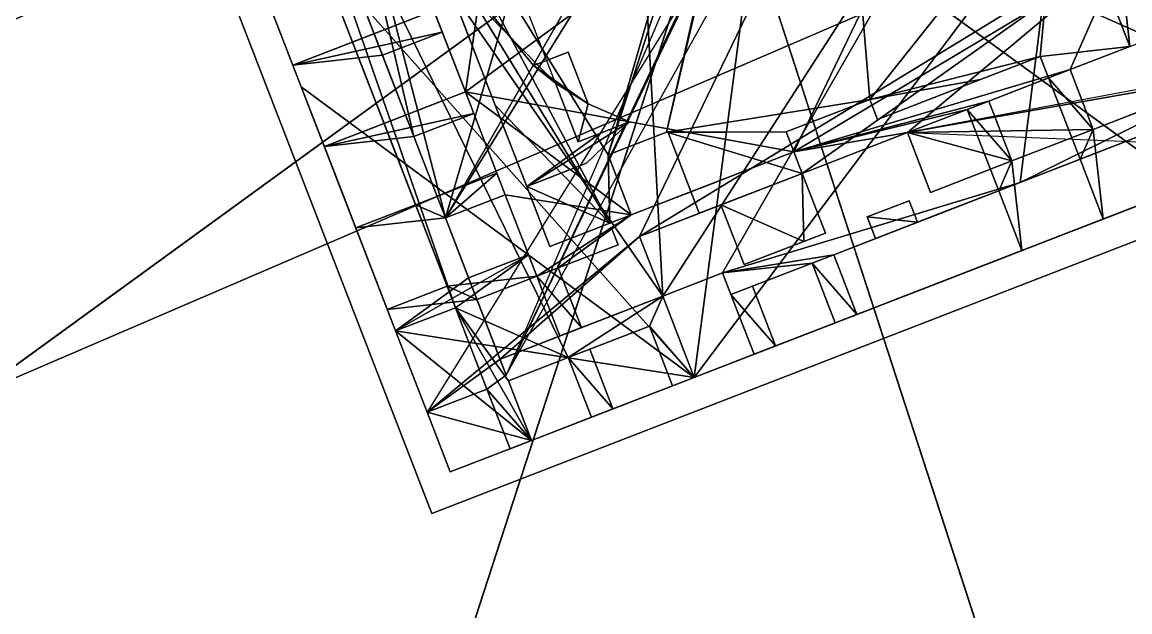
# Model space of a CAD drawing. Header units: metres. Extents: x -113 to 180, y -133 to 86.
# Drawn here: x 119.627 to 120.782, y 44.979 to 45.594 of the extents above; entities that cross this region are included whole.
import ezdxf

# ---------------------------------------------------------------- set-up
doc = ezdxf.new("R2010")
doc.units = ezdxf.units.M
for name, color, linetype, true_color in [('ACERA', 7, 'Continuous', 0xb9b3a6), ('ASFALTO', 7, 'Continuous', 0x4a4b4e), ('COPA', 7, 'Continuous', 0x4f7f4a), ('TERRENO', 7, 'Continuous', 0x9a9179)]:
    doc.layers.add(name, color=color, linetype=linetype, true_color=true_color)

msp = doc.modelspace()

# ---------------------------------------------------------------- linework, layer by layer
at = {"layer": 'ACERA'}
for points in [[(72.4934, 39.1486, 73.8717), (109.5578, 50.3585, 71.788), (126.5085, 57.0164, 70.9477)], [(91.5734, 45.5429, 72.929), (72.4934, 39.1486, 73.8717), (126.5085, 57.0164, 70.9477)], [(101.9604, 49.3804, 72.2963), (91.5734, 45.5429, 72.929), (126.5085, 57.0164, 70.9477)], [(103.0977, 38.1192, 72.1424), (138.929, 51.7671, 70.1954), (142.3757, 55.0069, 70.0117)], [(103.0977, 38.1192, 72.1424), (142.3757, 55.0069, 70.0117), (129.3535, 50.0024, 70.8217)], [(103.0977, 38.1192, 72.1424), (131.2366, 48.7956, 70.6859), (138.929, 51.7671, 70.1954)], [(129.3535, 50.0024, 70.8217), (105.8202, 41.0445, 72.0143), (101.0835, 38.9642, 72.2316)], [(103.0977, 38.1192, 72.1424), (129.3535, 50.0024, 70.8217), (101.0835, 38.9642, 72.2316)], [(129.3535, 50.0024, 70.8217), (118.8037, 45.9978, 71.3781), (105.8202, 41.0445, 72.0143)], [(103.0977, 38.1192, 72.1424), (113.7872, 42.1504, 71.6282), (131.2366, 48.7956, 70.6859)], [(113.7872, 42.1504, 71.4982), (131.2366, 48.7956, 70.5559), (131.2366, 48.7956, 70.6859)], [(113.7872, 42.1504, 71.4982), (131.2366, 48.7956, 70.6859), (113.7872, 42.1504, 71.6282)], [(121.0523, 45.4679, 71.2423), (120.6658, 46.4659, 71.2752), (119.6678, 46.0795, 71.3279)], [(120.6658, 46.4659, 71.1452), (121.0523, 45.4679, 71.1123), (121.0523, 45.4679, 71.2423)], [(120.6658, 46.4659, 71.1452), (121.0523, 45.4679, 71.2423), (120.6658, 46.4659, 71.2752)], [(119.8096, 45.8058, 71.3169), (120.3279, 45.2232, 71.281), (120.477, 46.357, 71.2848)], [(120.6709, 46.3603, 71.2738), (120.5947, 46.305, 71.2775), (120.0683, 45.3896, 71.2976)], [(120.6709, 46.3603, 71.2738), (120.0683, 45.3896, 71.2976), (120.1317, 45.2258, 71.2922)], [(120.3279, 45.2232, 71.281), (120.8448, 45.9112, 71.259), (120.477, 46.357, 71.2848)], [(120.6189, 46.2426, 71.2755), (120.6085, 46.3361, 71.2771), (120.1317, 45.2258, 71.2922)], [(120.5947, 46.305, 71.2775), (120.2795, 46.1112, 71.2934), (120.0683, 45.3896, 71.2976)], [(120.6517, 46.1578, 71.2727), (120.6189, 46.2426, 71.2755), (120.1317, 45.2258, 71.2922)], [(120.2467, 46.196, 71.2962), (119.8529, 45.946, 71.3159), (120.295, 45.3081, 71.2838)], [(120.295, 45.3081, 71.2838), (120.7399, 45.9968, 71.2659), (120.2467, 46.196, 71.2962)], [(120.0492, 45.187, 71.2965), (120.2709, 45.3704, 71.2858), (120.6517, 46.1578, 71.2727)], [(120.2709, 45.3704, 71.2858), (120.8257, 45.7087, 71.2579), (120.6517, 46.1578, 71.2727)], [(120.299, 45.4789, 71.2854), (120.5111, 45.5133, 71.2737), (120.4579, 46.1545, 71.2837)], [(120.299, 45.4789, 71.2854), (120.4579, 46.1545, 71.2837), (120.4284, 46.0455, 71.2842)], [(120.5111, 45.5133, 71.2737), (120.708, 45.7606, 71.2651), (120.4579, 46.1545, 71.2837)], [(120.2795, 46.1112, 71.2934), (119.924, 45.9477, 71.3119), (120.0683, 45.3896, 71.2976)], [(119.6678, 46.0795, 71.3279), (120.0543, 45.0814, 71.295), (121.0523, 45.4679, 71.2423)], [(120.0543, 45.0814, 71.165), (119.6678, 46.0795, 71.1979), (119.6678, 46.0795, 71.3279)], [(120.0543, 45.0814, 71.165), (119.6678, 46.0795, 71.3279), (120.0543, 45.0814, 71.295)], [(120.1698, 46.0687, 71.2992), (119.9568, 45.8628, 71.3091), (120.0892, 45.521, 71.2978)], [(120.1698, 46.0687, 71.2992), (120.0892, 45.521, 71.2978), (120.6638, 45.9415, 71.2696)], [(120.4284, 46.0455, 71.2842), (120.4068, 46.0371, 71.2853), (120.238, 45.4553, 71.2886)], [(120.238, 45.4553, 71.2886), (120.299, 45.4789, 71.2854), (120.4284, 46.0455, 71.2842)], [(120.4068, 46.0371, 71.2853), (119.9793, 45.8715, 71.3079), (120.238, 45.4553, 71.2886)], [(120.295, 45.3081, 71.2838), (120.3574, 45.3322, 71.2805), (120.7399, 45.9968, 71.2659)], [(120.3574, 45.3322, 71.2805), (120.668, 45.4267, 71.2638), (120.7399, 45.9968, 71.2659)], [(120.668, 45.4267, 71.2638), (120.9138, 45.5477, 71.2511), (120.7399, 45.9968, 71.2659)], [(120.9138, 45.5477, 71.2511), (120.8153, 45.8022, 71.2595), (120.7399, 45.9968, 71.2659)], [(119.8529, 45.946, 71.3159), (119.9377, 45.6603, 71.308), (120.0787, 45.296, 71.296)], [(119.8529, 45.946, 71.3159), (120.0787, 45.296, 71.296), (120.1964, 45.2441, 71.2887)], [(119.8529, 45.946, 71.3159), (120.1964, 45.2441, 71.2887), (120.295, 45.3081, 71.2838)], [(119.924, 45.9477, 71.3119), (119.9273, 45.7539, 71.3096), (120.0355, 45.4744, 71.3004)], [(119.924, 45.9477, 71.3119), (120.0355, 45.4744, 71.3004), (120.0683, 45.3896, 71.2976)], [(120.0892, 45.521, 71.2978), (120.4318, 45.4586, 71.2776), (120.6638, 45.9415, 71.2696)], [(120.4318, 45.4586, 71.2776), (120.772, 45.662, 71.2604), (120.6638, 45.9415, 71.2696)], [(120.3279, 45.2232, 71.281), (120.8618, 45.43, 71.2528), (120.8448, 45.9112, 71.259)], [(119.9793, 45.8715, 71.3079), (120.045, 45.7019, 71.3023), (120.2397, 45.3842, 71.2877)], [(119.9793, 45.8715, 71.3079), (120.2397, 45.3842, 71.2877), (120.238, 45.4553, 71.2886)], [(119.9568, 45.8628, 71.3091), (120.0138, 45.7156, 71.3042), (120.0892, 45.521, 71.2978)], [(120.0653, 45.8347, 71.3026), (120.1128, 45.6019, 71.2973), (120.1832, 45.5301, 71.2925)], [(119.8096, 45.8058, 71.3169), (119.8753, 45.6362, 71.3113), (119.9178, 45.5264, 71.3076)], [(119.8096, 45.8058, 71.3169), (119.9178, 45.5264, 71.3076), (120.3279, 45.2232, 71.281)], [(119.9273, 45.7539, 71.3096), (119.9601, 45.669, 71.3068), (120.0026, 45.5592, 71.3032)], [(119.9273, 45.7539, 71.3096), (120.0026, 45.5592, 71.3032), (120.0355, 45.4744, 71.3004)], [(120.5111, 45.5133, 71.2737), (120.6888, 45.5581, 71.264), (120.708, 45.7606, 71.2651)], [(120.6888, 45.5581, 71.264), (120.7824, 45.5685, 71.2588), (120.708, 45.7606, 71.2651)], [(120.7824, 45.5685, 71.2588), (120.7408, 45.6758, 71.2623), (120.708, 45.7606, 71.2651)], [(120.0138, 45.7156, 71.3042), (120.0225, 45.6932, 71.3035), (120.065, 45.5834, 71.2999)], [(120.0138, 45.7156, 71.3042), (120.065, 45.5834, 71.2999), (120.0892, 45.521, 71.2978)], [(120.8257, 45.7087, 71.2579), (120.2709, 45.3704, 71.2858), (120.4405, 45.4361, 71.2769)], [(120.8257, 45.7087, 71.2579), (120.4405, 45.4361, 71.2769), (120.5503, 45.4787, 71.2711)], [(120.8914, 45.539, 71.2523), (120.8257, 45.7087, 71.2579), (120.5503, 45.4787, 71.2711)], [(120.045, 45.7019, 71.3023), (120.0875, 45.5921, 71.2987), (120.1203, 45.5073, 71.2959)], [(120.045, 45.7019, 71.3023), (120.1203, 45.5073, 71.2959), (120.2397, 45.3842, 71.2877)], [(120.0875, 45.5921, 71.1687), (120.045, 45.7019, 71.1723), (120.045, 45.7019, 71.3023)], [(120.0875, 45.5921, 71.1687), (120.045, 45.7019, 71.3023), (120.0875, 45.5921, 71.2987)], [(120.0225, 45.6932, 71.3035), (120.0563, 45.6058, 71.3006), (120.065, 45.5834, 71.2999)], [(120.7408, 45.6758, 71.1323), (120.7824, 45.5685, 71.1288), (120.7824, 45.5685, 71.2588)], [(120.7408, 45.6758, 71.1323), (120.7824, 45.5685, 71.2588), (120.7408, 45.6758, 71.2623)], [(119.9377, 45.6603, 71.308), (119.9802, 45.5505, 71.3044), (120.013, 45.4657, 71.3016)], [(119.9377, 45.6603, 71.308), (120.013, 45.4657, 71.3016), (120.0787, 45.296, 71.296)], [(119.9802, 45.5505, 71.1744), (119.9377, 45.6603, 71.178), (119.9377, 45.6603, 71.308)], [(119.9802, 45.5505, 71.1744), (119.9377, 45.6603, 71.308), (119.9802, 45.5505, 71.3044)], [(120.0026, 45.5592, 71.1732), (119.9601, 45.669, 71.1768), (119.9601, 45.669, 71.3068)], [(120.0026, 45.5592, 71.1732), (119.9601, 45.669, 71.3068), (120.0026, 45.5592, 71.3032)], [(120.4318, 45.4586, 71.2776), (120.72, 45.5444, 71.2621), (120.772, 45.662, 71.2604)], [(120.72, 45.5444, 71.2621), (120.7824, 45.5685, 71.2588), (120.772, 45.662, 71.2604)], [(120.8048, 45.5772, 71.2576), (120.7961, 45.5997, 71.2584), (120.772, 45.662, 71.2604)], [(120.7824, 45.5685, 71.2588), (120.8048, 45.5772, 71.2576), (120.772, 45.662, 71.2604)], [(119.9178, 45.5264, 71.1776), (119.8753, 45.6362, 71.1813), (119.8753, 45.6362, 71.3113)], [(119.9178, 45.5264, 71.1776), (119.8753, 45.6362, 71.3113), (119.9178, 45.5264, 71.3076)], [(120.0997, 45.6226, 71.1683), (120.1602, 45.5485, 71.1641), (120.1602, 45.5485, 71.2941)], [(120.0997, 45.6226, 71.1683), (120.1602, 45.5485, 71.2941), (120.0997, 45.6226, 71.2983)], [(120.0563, 45.6058, 71.3006), (119.9715, 45.573, 71.3051), (119.9091, 45.5488, 71.3084)], [(120.0563, 45.6058, 71.3006), (119.9091, 45.5488, 71.3084), (120.065, 45.5834, 71.2999)], [(119.9715, 45.573, 71.1751), (120.0563, 45.6058, 71.1706), (120.0563, 45.6058, 71.3006)], [(119.9715, 45.573, 71.1751), (120.0563, 45.6058, 71.3006), (119.9715, 45.573, 71.3051)], [(120.1832, 45.5301, 71.1625), (120.1128, 45.6019, 71.1673), (120.1128, 45.6019, 71.2973)], [(120.1832, 45.5301, 71.1625), (120.1128, 45.6019, 71.2973), (120.1832, 45.5301, 71.2925)], [(120.1203, 45.5073, 71.1659), (120.0875, 45.5921, 71.1687), (120.0875, 45.5921, 71.2987)], [(120.1203, 45.5073, 71.1659), (120.0875, 45.5921, 71.2987), (120.1203, 45.5073, 71.2959)], [(119.9091, 45.5488, 71.3084), (120.0026, 45.5592, 71.3032), (120.065, 45.5834, 71.2999)], [(120.065, 45.5834, 71.1699), (120.0026, 45.5592, 71.1732), (120.0026, 45.5592, 71.3032)], [(120.065, 45.5834, 71.1699), (120.0026, 45.5592, 71.3032), (120.065, 45.5834, 71.2999)], [(120.0892, 45.521, 71.1678), (120.065, 45.5834, 71.1699), (120.065, 45.5834, 71.2999)], [(120.0892, 45.521, 71.1678), (120.065, 45.5834, 71.2999), (120.0892, 45.521, 71.2978)], [(119.9091, 45.5488, 71.1784), (119.9715, 45.573, 71.1751), (119.9715, 45.573, 71.3051)], [(119.9091, 45.5488, 71.1784), (119.9715, 45.573, 71.3051), (119.9091, 45.5488, 71.3084)], [(120.6888, 45.5581, 71.264), (120.6975, 45.5357, 71.2633), (120.7824, 45.5685, 71.2588)], [(120.7824, 45.5685, 71.1288), (120.6975, 45.5357, 71.1333), (120.6975, 45.5357, 71.2633)], [(120.7824, 45.5685, 71.1288), (120.6975, 45.5357, 71.2633), (120.7824, 45.5685, 71.2588)], [(120.7824, 45.5685, 71.1288), (120.72, 45.5444, 71.1321), (120.72, 45.5444, 71.2621)], [(120.7824, 45.5685, 71.1288), (120.72, 45.5444, 71.2621), (120.7824, 45.5685, 71.2588)], [(120.0026, 45.5592, 71.1732), (119.9091, 45.5488, 71.1784), (119.9091, 45.5488, 71.3084)], [(120.0026, 45.5592, 71.1732), (119.9091, 45.5488, 71.3084), (120.0026, 45.5592, 71.3032)], [(120.0355, 45.4744, 71.1704), (120.0026, 45.5592, 71.1732), (120.0026, 45.5592, 71.3032)], [(120.0355, 45.4744, 71.1704), (120.0026, 45.5592, 71.3032), (120.0355, 45.4744, 71.3004)], [(120.2174, 45.5086, 71.2904), (120.1965, 45.5626, 71.2921), (120.1602, 45.5485, 71.2941)], [(120.1602, 45.5485, 71.1641), (120.1965, 45.5626, 71.1621), (120.1965, 45.5626, 71.2921)], [(120.1602, 45.5485, 71.1641), (120.1965, 45.5626, 71.2921), (120.1602, 45.5485, 71.2941)], [(120.1965, 45.5626, 71.1621), (120.2174, 45.5086, 71.1604), (120.2174, 45.5086, 71.2904)], [(120.1965, 45.5626, 71.1621), (120.2174, 45.5086, 71.2904), (120.1965, 45.5626, 71.2921)], [(120.5111, 45.5133, 71.2737), (120.6265, 45.534, 71.2673), (120.6888, 45.5581, 71.264)], [(120.6888, 45.5581, 71.134), (120.6265, 45.534, 71.1373), (120.6265, 45.534, 71.2673)], [(120.6888, 45.5581, 71.134), (120.6265, 45.534, 71.2673), (120.6888, 45.5581, 71.264)], [(120.6975, 45.5357, 71.1333), (120.6888, 45.5581, 71.134), (120.6888, 45.5581, 71.264)], [(120.6975, 45.5357, 71.1333), (120.6888, 45.5581, 71.264), (120.6975, 45.5357, 71.2633)], [(120.013, 45.4657, 71.1716), (119.9802, 45.5505, 71.1744), (119.9802, 45.5505, 71.3044)], [(120.013, 45.4657, 71.1716), (119.9802, 45.5505, 71.3044), (120.013, 45.4657, 71.3016)], [(120.1832, 45.5301, 71.2925), (120.2174, 45.5086, 71.2904), (120.1602, 45.5485, 71.2941)], [(120.4318, 45.4586, 71.2776), (120.6352, 45.5115, 71.2666), (120.72, 45.5444, 71.2621)], [(120.5503, 45.4787, 71.2711), (120.7441, 45.482, 71.26), (120.9079, 45.5454, 71.2514)], [(120.6352, 45.5115, 71.2666), (120.6975, 45.5357, 71.2633), (120.72, 45.5444, 71.2621)], [(120.668, 45.4267, 71.2638), (120.9225, 45.5252, 71.2503), (120.9138, 45.5477, 71.2511)], [(120.6975, 45.5357, 71.2633), (120.7441, 45.482, 71.26), (120.72, 45.5444, 71.2621)], [(120.72, 45.5444, 71.1321), (120.7441, 45.482, 71.13), (120.7441, 45.482, 71.26)], [(120.72, 45.5444, 71.1321), (120.7441, 45.482, 71.26), (120.72, 45.5444, 71.2621)], [(120.7441, 45.482, 71.26), (120.829, 45.5148, 71.2556), (120.9079, 45.5454, 71.2514)], [(120.5111, 45.5133, 71.2737), (120.5192, 45.4924, 71.273), (120.6265, 45.534, 71.2673)], [(120.6265, 45.534, 71.1373), (120.5192, 45.4924, 71.143), (120.5192, 45.4924, 71.273)], [(120.6265, 45.534, 71.1373), (120.5192, 45.4924, 71.273), (120.6265, 45.534, 71.2673)], [(120.9467, 45.4628, 71.2483), (120.8914, 45.539, 71.2523), (120.5503, 45.4787, 71.2711)], [(120.6975, 45.5357, 71.1333), (120.6352, 45.5115, 71.1366), (120.6352, 45.5115, 71.2666)], [(120.6975, 45.5357, 71.1333), (120.6352, 45.5115, 71.2666), (120.6975, 45.5357, 71.2633)], [(120.6975, 45.5357, 71.2633), (120.7304, 45.4508, 71.2605), (120.7441, 45.482, 71.26)], [(120.7304, 45.4508, 71.1305), (120.6975, 45.5357, 71.1333), (120.6975, 45.5357, 71.2633)], [(120.7304, 45.4508, 71.1305), (120.6975, 45.5357, 71.2633), (120.7304, 45.4508, 71.2605)], [(119.9178, 45.5264, 71.3076), (119.9507, 45.4415, 71.3049), (119.9835, 45.3567, 71.3021)], [(119.9178, 45.5264, 71.3076), (119.9835, 45.3567, 71.3021), (120.0164, 45.2719, 71.2993)], [(119.9178, 45.5264, 71.3076), (120.0164, 45.2719, 71.2993), (120.3279, 45.2232, 71.281)], [(119.9507, 45.4415, 71.1749), (119.9178, 45.5264, 71.1776), (119.9178, 45.5264, 71.3076)], [(119.9507, 45.4415, 71.1749), (119.9178, 45.5264, 71.3076), (119.9507, 45.4415, 71.3049)], [(120.0892, 45.521, 71.2978), (120.0043, 45.4882, 71.3023), (119.942, 45.464, 71.3056)], [(120.0892, 45.521, 71.2978), (119.942, 45.464, 71.3056), (120.0979, 45.4986, 71.2971)], [(120.0043, 45.4882, 71.1723), (120.0892, 45.521, 71.1678), (120.0892, 45.521, 71.2978)], [(120.0043, 45.4882, 71.1723), (120.0892, 45.521, 71.2978), (120.0043, 45.4882, 71.3023)], [(120.0892, 45.521, 71.2978), (120.0979, 45.4986, 71.2971), (120.122, 45.4362, 71.295)], [(120.0892, 45.521, 71.2978), (120.122, 45.4362, 71.295), (120.1307, 45.4137, 71.2943)], [(120.0892, 45.521, 71.2978), (120.1307, 45.4137, 71.2943), (120.2622, 45.3929, 71.2866)], [(120.0892, 45.521, 71.2978), (120.2622, 45.3929, 71.2866), (120.4318, 45.4586, 71.2776)], [(120.1832, 45.5301, 71.2925), (120.2069, 45.469, 71.2905), (120.2174, 45.5086, 71.2904)], [(120.2069, 45.469, 71.1605), (120.1832, 45.5301, 71.1625), (120.1832, 45.5301, 71.2925)], [(120.2069, 45.469, 71.1605), (120.1832, 45.5301, 71.2925), (120.2069, 45.469, 71.2905)], [(120.668, 45.4267, 71.2638), (120.7528, 45.4595, 71.2593), (120.9225, 45.5252, 71.2503)], [(120.7528, 45.4595, 71.2593), (120.8377, 45.4924, 71.2548), (120.9225, 45.5252, 71.2503)], [(120.299, 45.4789, 71.2854), (120.4238, 45.4795, 71.2783), (120.5111, 45.5133, 71.2737)], [(120.5111, 45.5133, 71.1437), (120.4238, 45.4795, 71.1483), (120.4238, 45.4795, 71.2783)], [(120.5111, 45.5133, 71.1437), (120.4238, 45.4795, 71.2783), (120.5111, 45.5133, 71.2737)], [(120.4318, 45.4586, 71.2776), (120.6127, 45.5028, 71.2678), (120.6352, 45.5115, 71.2666)], [(120.5192, 45.4924, 71.143), (120.5111, 45.5133, 71.1437), (120.5111, 45.5133, 71.2737)], [(120.5192, 45.4924, 71.143), (120.5111, 45.5133, 71.2737), (120.5192, 45.4924, 71.273)], [(120.6127, 45.5028, 71.2678), (120.6593, 45.4491, 71.2645), (120.6352, 45.5115, 71.2666)], [(120.6352, 45.5115, 71.1366), (120.6593, 45.4491, 71.1345), (120.6593, 45.4491, 71.2645)], [(120.6352, 45.5115, 71.1366), (120.6593, 45.4491, 71.2645), (120.6352, 45.5115, 71.2666)], [(120.829, 45.5148, 71.1256), (120.7441, 45.482, 71.13), (120.7441, 45.482, 71.26)], [(120.829, 45.5148, 71.1256), (120.7441, 45.482, 71.26), (120.829, 45.5148, 71.2556)], [(119.942, 45.464, 71.3056), (120.0355, 45.4744, 71.3004), (120.0979, 45.4986, 71.2971)], [(120.0979, 45.4986, 71.1671), (120.0355, 45.4744, 71.1704), (120.0355, 45.4744, 71.3004)], [(120.0979, 45.4986, 71.1671), (120.0355, 45.4744, 71.3004), (120.0979, 45.4986, 71.2971)], [(120.122, 45.4362, 71.165), (120.0979, 45.4986, 71.1671), (120.0979, 45.4986, 71.2971)], [(120.122, 45.4362, 71.165), (120.0979, 45.4986, 71.2971), (120.122, 45.4362, 71.295)], [(120.1203, 45.5073, 71.2959), (120.1532, 45.4224, 71.2931), (120.2397, 45.3842, 71.2877)], [(120.1532, 45.4224, 71.1631), (120.1203, 45.5073, 71.1659), (120.1203, 45.5073, 71.2959)], [(120.1532, 45.4224, 71.1631), (120.1203, 45.5073, 71.2959), (120.1532, 45.4224, 71.2931)], [(120.2069, 45.469, 71.2905), (120.2602, 45.4897, 71.2877), (120.2174, 45.5086, 71.2904)], [(120.2174, 45.5086, 71.1604), (120.2602, 45.4897, 71.1577), (120.2602, 45.4897, 71.2877)], [(120.2174, 45.5086, 71.1604), (120.2602, 45.4897, 71.2877), (120.2174, 45.5086, 71.2904)], [(120.4318, 45.4586, 71.2776), (120.5503, 45.4787, 71.2711), (120.6127, 45.5028, 71.2678)], [(120.6127, 45.5028, 71.1378), (120.5503, 45.4787, 71.1411), (120.5503, 45.4787, 71.2711)], [(120.6127, 45.5028, 71.1378), (120.5503, 45.4787, 71.2711), (120.6127, 45.5028, 71.2678)], [(120.6127, 45.5028, 71.2678), (120.6456, 45.418, 71.265), (120.6593, 45.4491, 71.2645)], [(120.6456, 45.418, 71.135), (120.6127, 45.5028, 71.1378), (120.6127, 45.5028, 71.2678)], [(120.6456, 45.418, 71.135), (120.6127, 45.5028, 71.2678), (120.6456, 45.418, 71.265)], [(119.942, 45.464, 71.1756), (120.0043, 45.4882, 71.1723), (120.0043, 45.4882, 71.3023)], [(119.942, 45.464, 71.1756), (120.0043, 45.4882, 71.3023), (119.942, 45.464, 71.3056)], [(120.2602, 45.4897, 71.2877), (120.2293, 45.4777, 71.2894), (120.1532, 45.4224, 71.2931)], [(120.1532, 45.4224, 71.2931), (120.2156, 45.4466, 71.2898), (120.2602, 45.4897, 71.2877)], [(120.2602, 45.4897, 71.1577), (120.2069, 45.469, 71.1605), (120.2069, 45.469, 71.2905)], [(120.2602, 45.4897, 71.1577), (120.2069, 45.469, 71.2905), (120.2602, 45.4897, 71.2877)], [(120.2156, 45.4466, 71.1598), (120.2602, 45.4897, 71.1577), (120.2602, 45.4897, 71.2877)], [(120.2156, 45.4466, 71.1598), (120.2602, 45.4897, 71.2877), (120.2156, 45.4466, 71.2898)], [(120.2602, 45.4897, 71.1577), (120.2293, 45.4777, 71.1594), (120.2293, 45.4777, 71.2894)], [(120.2602, 45.4897, 71.1577), (120.2293, 45.4777, 71.2894), (120.2602, 45.4897, 71.2877)], [(120.8377, 45.4924, 71.1248), (120.7528, 45.4595, 71.1293), (120.7528, 45.4595, 71.2593)], [(120.8377, 45.4924, 71.1248), (120.7528, 45.4595, 71.2593), (120.8377, 45.4924, 71.2548)], [(120.0355, 45.4744, 71.1704), (119.942, 45.464, 71.1756), (119.942, 45.464, 71.3056)], [(120.0355, 45.4744, 71.1704), (119.942, 45.464, 71.3056), (120.0355, 45.4744, 71.3004)], [(120.0683, 45.3896, 71.1676), (120.0355, 45.4744, 71.1704), (120.0355, 45.4744, 71.3004)], [(120.0683, 45.3896, 71.1676), (120.0355, 45.4744, 71.3004), (120.0683, 45.3896, 71.2976)], [(120.2293, 45.4777, 71.1594), (120.1532, 45.4224, 71.1631), (120.1532, 45.4224, 71.2931)], [(120.2293, 45.4777, 71.1594), (120.1532, 45.4224, 71.2931), (120.2293, 45.4777, 71.2894)], [(120.299, 45.4789, 71.1554), (120.238, 45.4553, 71.1586), (120.238, 45.4553, 71.2886)], [(120.299, 45.4789, 71.1554), (120.238, 45.4553, 71.2886), (120.299, 45.4789, 71.2854)], [(120.299, 45.4789, 71.2854), (120.3007, 45.4786, 71.2853), (120.4238, 45.4795, 71.2783)], [(120.3007, 45.4786, 71.1553), (120.299, 45.4789, 71.1554), (120.299, 45.4789, 71.2854)], [(120.3007, 45.4786, 71.1553), (120.299, 45.4789, 71.2854), (120.3007, 45.4786, 71.2853)], [(120.3007, 45.4786, 71.2853), (120.4405, 45.4361, 71.2769), (120.4238, 45.4795, 71.2783)], [(120.3007, 45.4786, 71.2853), (120.3332, 45.3946, 71.2825), (120.4405, 45.4361, 71.2769)], [(120.3332, 45.3946, 71.1525), (120.3007, 45.4786, 71.1553), (120.3007, 45.4786, 71.2853)], [(120.3332, 45.3946, 71.1525), (120.3007, 45.4786, 71.2853), (120.3332, 45.3946, 71.2825)], [(120.4238, 45.4795, 71.1483), (120.4405, 45.4361, 71.1469), (120.4405, 45.4361, 71.2769)], [(120.4238, 45.4795, 71.1483), (120.4405, 45.4361, 71.2769), (120.4238, 45.4795, 71.2783)], [(120.5503, 45.4787, 71.1411), (120.4318, 45.4586, 71.1476), (120.4318, 45.4586, 71.2776)], [(120.5503, 45.4787, 71.1411), (120.4318, 45.4586, 71.2776), (120.5503, 45.4787, 71.2711)], [(120.5503, 45.4787, 71.1411), (120.4405, 45.4361, 71.1469), (120.4405, 45.4361, 71.2769)], [(120.5503, 45.4787, 71.1411), (120.4405, 45.4361, 71.2769), (120.5503, 45.4787, 71.2711)], [(120.5503, 45.4787, 71.2711), (120.6593, 45.4491, 71.2645), (120.7441, 45.482, 71.26)], [(120.5503, 45.4787, 71.2711), (120.5745, 45.4163, 71.269), (120.6593, 45.4491, 71.2645)], [(120.5745, 45.4163, 71.139), (120.5503, 45.4787, 71.1411), (120.5503, 45.4787, 71.2711)], [(120.5745, 45.4163, 71.139), (120.5503, 45.4787, 71.2711), (120.5745, 45.4163, 71.269)], [(120.7441, 45.482, 71.13), (120.6593, 45.4491, 71.1345), (120.6593, 45.4491, 71.2645)], [(120.7441, 45.482, 71.13), (120.6593, 45.4491, 71.2645), (120.7441, 45.482, 71.26)], [(120.7304, 45.4508, 71.2605), (120.7545, 45.3884, 71.2584), (120.7441, 45.482, 71.26)], [(120.7441, 45.482, 71.13), (120.7545, 45.3884, 71.1284), (120.7545, 45.3884, 71.2584)], [(120.7441, 45.482, 71.13), (120.7545, 45.3884, 71.2584), (120.7441, 45.482, 71.26)], [(120.013, 45.4657, 71.3016), (120.0459, 45.3809, 71.2988), (120.0787, 45.296, 71.296)], [(120.0459, 45.3809, 71.1688), (120.013, 45.4657, 71.1716), (120.013, 45.4657, 71.3016)], [(120.0459, 45.3809, 71.1688), (120.013, 45.4657, 71.3016), (120.0459, 45.3809, 71.2988)], [(121.0523, 45.4679, 71.1123), (120.0543, 45.0814, 71.165), (120.0543, 45.0814, 71.295)], [(121.0523, 45.4679, 71.1123), (120.0543, 45.0814, 71.295), (121.0523, 45.4679, 71.2423)], [(120.2397, 45.3842, 71.2877), (120.2622, 45.3929, 71.2866), (120.238, 45.4553, 71.2886)], [(120.238, 45.4553, 71.1586), (120.2622, 45.3929, 71.1566), (120.2622, 45.3929, 71.2866)], [(120.238, 45.4553, 71.1586), (120.2622, 45.3929, 71.2866), (120.238, 45.4553, 71.2886)], [(120.2622, 45.3929, 71.2866), (120.347, 45.4257, 71.2821), (120.4318, 45.4586, 71.2776)], [(120.4318, 45.4586, 71.1476), (120.347, 45.4257, 71.1521), (120.347, 45.4257, 71.2821)], [(120.4318, 45.4586, 71.1476), (120.347, 45.4257, 71.2821), (120.4318, 45.4586, 71.2776)], [(120.7528, 45.4595, 71.1293), (120.668, 45.4267, 71.1338), (120.668, 45.4267, 71.2638)], [(120.7528, 45.4595, 71.1293), (120.668, 45.4267, 71.2638), (120.7528, 45.4595, 71.2593)], [(119.9835, 45.3567, 71.1721), (119.9507, 45.4415, 71.1749), (119.9507, 45.4415, 71.3049)], [(119.9835, 45.3567, 71.1721), (119.9507, 45.4415, 71.3049), (119.9835, 45.3567, 71.3021)], [(120.1532, 45.4224, 71.1631), (120.2156, 45.4466, 71.1598), (120.2156, 45.4466, 71.2898)], [(120.1532, 45.4224, 71.1631), (120.2156, 45.4466, 71.2898), (120.1532, 45.4224, 71.2931)], [(120.6593, 45.4491, 71.1345), (120.5745, 45.4163, 71.139), (120.5745, 45.4163, 71.269)], [(120.6593, 45.4491, 71.1345), (120.5745, 45.4163, 71.269), (120.6593, 45.4491, 71.2645)], [(120.6456, 45.418, 71.265), (120.6697, 45.3556, 71.2629), (120.6593, 45.4491, 71.2645)], [(120.6593, 45.4491, 71.1345), (120.6697, 45.3556, 71.1329), (120.6697, 45.3556, 71.2629)], [(120.6593, 45.4491, 71.1345), (120.6697, 45.3556, 71.2629), (120.6593, 45.4491, 71.2645)], [(120.7545, 45.3884, 71.1284), (120.7304, 45.4508, 71.1305), (120.7304, 45.4508, 71.2605)], [(120.7545, 45.3884, 71.1284), (120.7304, 45.4508, 71.2605), (120.7545, 45.3884, 71.2584)], [(120.122, 45.4362, 71.295), (120.0372, 45.4033, 71.2995), (120.0683, 45.3896, 71.2976)], [(120.0372, 45.4033, 71.1695), (120.122, 45.4362, 71.165), (120.122, 45.4362, 71.295)], [(120.0372, 45.4033, 71.1695), (120.122, 45.4362, 71.295), (120.0372, 45.4033, 71.2995)], [(120.122, 45.4362, 71.295), (120.0683, 45.3896, 71.2976), (120.1307, 45.4137, 71.2943)], [(120.2709, 45.3704, 71.2858), (120.3557, 45.4033, 71.2813), (120.4405, 45.4361, 71.2769)], [(120.3279, 45.2232, 71.281), (120.6073, 45.3314, 71.2662), (120.8618, 45.43, 71.2528)], [(120.4405, 45.4361, 71.1469), (120.3332, 45.3946, 71.1525), (120.3332, 45.3946, 71.2825)], [(120.4405, 45.4361, 71.1469), (120.3332, 45.3946, 71.2825), (120.4405, 45.4361, 71.2769)], [(120.3557, 45.4033, 71.2813), (120.4422, 45.3651, 71.276), (120.4405, 45.4361, 71.2769)], [(120.4422, 45.3651, 71.276), (120.4647, 45.3738, 71.2748), (120.4405, 45.4361, 71.2769)], [(120.4405, 45.4361, 71.1469), (120.4647, 45.3738, 71.1448), (120.4647, 45.3738, 71.2748)], [(120.4405, 45.4361, 71.1469), (120.4647, 45.3738, 71.2748), (120.4405, 45.4361, 71.2769)], [(120.6073, 45.3314, 71.2662), (120.6922, 45.3643, 71.2617), (120.8618, 45.43, 71.2528)], [(120.6922, 45.3643, 71.2617), (120.777, 45.3971, 71.2572), (120.8618, 45.43, 71.2528)], [(120.8618, 45.43, 71.1228), (120.777, 45.3971, 71.1272), (120.777, 45.3971, 71.2572)], [(120.8618, 45.43, 71.1228), (120.777, 45.3971, 71.2572), (120.8618, 45.43, 71.2528)], [(120.1532, 45.4224, 71.2931), (120.1773, 45.36, 71.291), (120.2397, 45.3842, 71.2877)], [(120.1773, 45.36, 71.161), (120.1532, 45.4224, 71.1631), (120.1532, 45.4224, 71.2931)], [(120.1773, 45.36, 71.161), (120.1532, 45.4224, 71.2931), (120.1773, 45.36, 71.291)], [(120.347, 45.4257, 71.1521), (120.2622, 45.3929, 71.1566), (120.2622, 45.3929, 71.2866)], [(120.347, 45.4257, 71.1521), (120.2622, 45.3929, 71.2866), (120.347, 45.4257, 71.2821)], [(120.3574, 45.3322, 71.2805), (120.4734, 45.3513, 71.2741), (120.668, 45.4267, 71.2638)], [(120.4734, 45.3513, 71.2741), (120.5832, 45.3938, 71.2683), (120.668, 45.4267, 71.2638)], [(120.668, 45.4267, 71.1338), (120.5832, 45.3938, 71.1383), (120.5832, 45.3938, 71.2683)], [(120.668, 45.4267, 71.1338), (120.5832, 45.3938, 71.2683), (120.668, 45.4267, 71.2638)], [(120.6697, 45.3556, 71.1329), (120.6456, 45.418, 71.135), (120.6456, 45.418, 71.265)], [(120.6697, 45.3556, 71.1329), (120.6456, 45.418, 71.265), (120.6697, 45.3556, 71.2629)], [(120.1307, 45.4137, 71.1643), (120.0683, 45.3896, 71.1676), (120.0683, 45.3896, 71.2976)], [(120.1307, 45.4137, 71.1643), (120.0683, 45.3896, 71.2976), (120.1307, 45.4137, 71.2943)], [(120.1307, 45.4137, 71.2943), (120.1636, 45.3289, 71.2915), (120.1636, 45.3289, 71.2915)], [(120.1307, 45.4137, 71.2943), (120.1636, 45.3289, 71.2915), (120.2622, 45.3929, 71.2866)], [(120.1636, 45.3289, 71.1615), (120.1307, 45.4137, 71.1643), (120.1307, 45.4137, 71.2943)], [(120.1636, 45.3289, 71.1615), (120.1307, 45.4137, 71.2943), (120.1636, 45.3289, 71.2915)], [(120.5607, 45.3851, 71.2694), (120.552, 45.4076, 71.2702), (120.5084, 45.3907, 71.2725)], [(120.552, 45.4076, 71.1402), (120.5084, 45.3907, 71.1425), (120.5084, 45.3907, 71.2725)], [(120.552, 45.4076, 71.1402), (120.5084, 45.3907, 71.2725), (120.552, 45.4076, 71.2702)], [(120.5607, 45.3851, 71.1394), (120.552, 45.4076, 71.1402), (120.552, 45.4076, 71.2702)], [(120.5607, 45.3851, 71.1394), (120.552, 45.4076, 71.2702), (120.5607, 45.3851, 71.2694)], [(120.0372, 45.4033, 71.2995), (119.9748, 45.3792, 71.3028), (120.0683, 45.3896, 71.2976)], [(119.9748, 45.3792, 71.1728), (120.0372, 45.4033, 71.1695), (120.0372, 45.4033, 71.2995)], [(119.9748, 45.3792, 71.1728), (120.0372, 45.4033, 71.2995), (119.9748, 45.3792, 71.3028)], [(120.3557, 45.4033, 71.1513), (120.2709, 45.3704, 71.1558), (120.2709, 45.3704, 71.2858)], [(120.3557, 45.4033, 71.1513), (120.2709, 45.3704, 71.2858), (120.3557, 45.4033, 71.2813)], [(120.3557, 45.4033, 71.2813), (120.3799, 45.3409, 71.2793), (120.4422, 45.3651, 71.276)], [(120.3799, 45.3409, 71.1493), (120.3557, 45.4033, 71.1513), (120.3557, 45.4033, 71.2813)], [(120.3799, 45.3409, 71.1493), (120.3557, 45.4033, 71.2813), (120.3799, 45.3409, 71.2793)], [(120.5832, 45.3938, 71.1383), (120.4734, 45.3513, 71.1441), (120.4734, 45.3513, 71.2741)], [(120.5832, 45.3938, 71.1383), (120.4734, 45.3513, 71.2741), (120.5832, 45.3938, 71.2683)], [(120.777, 45.3971, 71.1272), (120.6922, 45.3643, 71.1317), (120.6922, 45.3643, 71.2617)], [(120.777, 45.3971, 71.1272), (120.6922, 45.3643, 71.2617), (120.777, 45.3971, 71.2572)], [(120.0683, 45.3896, 71.1676), (119.9748, 45.3792, 71.1728), (119.9748, 45.3792, 71.3028)], [(120.0683, 45.3896, 71.1676), (119.9748, 45.3792, 71.3028), (120.0683, 45.3896, 71.2976)], [(120.0683, 45.3896, 71.2976), (120.1012, 45.3047, 71.2948), (120.1317, 45.2258, 71.2922)], [(120.1012, 45.3047, 71.1648), (120.0683, 45.3896, 71.1676), (120.0683, 45.3896, 71.2976)], [(120.1012, 45.3047, 71.1648), (120.0683, 45.3896, 71.2976), (120.1012, 45.3047, 71.2948)], [(120.1636, 45.3289, 71.2915), (120.186, 45.3376, 71.2903), (120.2622, 45.3929, 71.2866)], [(120.2397, 45.3842, 71.1577), (120.1773, 45.36, 71.161), (120.1773, 45.36, 71.291)], [(120.2397, 45.3842, 71.1577), (120.1773, 45.36, 71.291), (120.2397, 45.3842, 71.2877)], [(120.186, 45.3376, 71.2903), (120.242, 45.3783, 71.2875), (120.2622, 45.3929, 71.2866)], [(120.2622, 45.3929, 71.1566), (120.2397, 45.3842, 71.1577), (120.2397, 45.3842, 71.2877)], [(120.2622, 45.3929, 71.1566), (120.2397, 45.3842, 71.2877), (120.2622, 45.3929, 71.2866)], [(120.2622, 45.3929, 71.1566), (120.242, 45.3783, 71.1575), (120.242, 45.3783, 71.2875)], [(120.2622, 45.3929, 71.1566), (120.242, 45.3783, 71.2875), (120.2622, 45.3929, 71.2866)], [(120.5084, 45.3907, 71.2725), (120.5171, 45.3682, 71.2718), (120.5607, 45.3851, 71.2694)], [(120.5084, 45.3907, 71.1425), (120.5171, 45.3682, 71.1418), (120.5171, 45.3682, 71.2718)], [(120.5084, 45.3907, 71.1425), (120.5171, 45.3682, 71.2718), (120.5084, 45.3907, 71.2725)], [(120.5171, 45.3682, 71.1418), (120.5607, 45.3851, 71.1394), (120.5607, 45.3851, 71.2694)], [(120.5171, 45.3682, 71.1418), (120.5607, 45.3851, 71.2694), (120.5171, 45.3682, 71.2718)], [(120.0787, 45.296, 71.166), (120.0459, 45.3809, 71.1688), (120.0459, 45.3809, 71.2988)], [(120.0787, 45.296, 71.166), (120.0459, 45.3809, 71.2988), (120.0787, 45.296, 71.296)], [(120.0492, 45.187, 71.2965), (120.1254, 45.2424, 71.2927), (120.2709, 45.3704, 71.2858)], [(120.1254, 45.2424, 71.2927), (120.295, 45.3081, 71.2838), (120.2709, 45.3704, 71.2858)], [(120.186, 45.3376, 71.2903), (120.2484, 45.3617, 71.287), (120.242, 45.3783, 71.2875)], [(120.242, 45.3783, 71.1575), (120.2484, 45.3617, 71.157), (120.2484, 45.3617, 71.287)], [(120.242, 45.3783, 71.1575), (120.2484, 45.3617, 71.287), (120.242, 45.3783, 71.2875)], [(120.2709, 45.3704, 71.1558), (120.295, 45.3081, 71.1538), (120.295, 45.3081, 71.2838)], [(120.2709, 45.3704, 71.1558), (120.295, 45.3081, 71.2838), (120.2709, 45.3704, 71.2858)], [(120.4647, 45.3738, 71.1448), (120.4422, 45.3651, 71.146), (120.4422, 45.3651, 71.276)], [(120.4647, 45.3738, 71.1448), (120.4422, 45.3651, 71.276), (120.4647, 45.3738, 71.2748)], [(120.2484, 45.3617, 71.157), (120.186, 45.3376, 71.1603), (120.186, 45.3376, 71.2903)], [(120.2484, 45.3617, 71.157), (120.186, 45.3376, 71.2903), (120.2484, 45.3617, 71.287)], [(120.4422, 45.3651, 71.146), (120.3799, 45.3409, 71.1493), (120.3799, 45.3409, 71.2793)], [(120.4422, 45.3651, 71.146), (120.3799, 45.3409, 71.2793), (120.4422, 45.3651, 71.276)], [(120.6922, 45.3643, 71.1317), (120.6073, 45.3314, 71.1362), (120.6073, 45.3314, 71.2662)], [(120.6922, 45.3643, 71.1317), (120.6073, 45.3314, 71.2662), (120.6922, 45.3643, 71.2617)], [(120.0164, 45.2719, 71.1693), (119.9835, 45.3567, 71.1721), (119.9835, 45.3567, 71.3021)], [(120.0164, 45.2719, 71.1693), (119.9835, 45.3567, 71.3021), (120.0164, 45.2719, 71.2993)], [(120.1549, 45.3513, 71.2922), (120.0925, 45.3272, 71.2955), (120.0164, 45.2719, 71.2993)], [(120.0164, 45.2719, 71.2993), (120.0787, 45.296, 71.296), (120.1549, 45.3513, 71.2922)], [(120.0787, 45.296, 71.166), (120.1549, 45.3513, 71.1622), (120.1549, 45.3513, 71.2922)], [(120.0787, 45.296, 71.166), (120.1549, 45.3513, 71.2922), (120.0787, 45.296, 71.296)], [(120.1549, 45.3513, 71.1622), (120.0925, 45.3272, 71.1655), (120.0925, 45.3272, 71.2955)], [(120.1549, 45.3513, 71.1622), (120.0925, 45.3272, 71.2955), (120.1549, 45.3513, 71.2922)], [(120.3574, 45.3322, 71.2805), (120.4509, 45.3426, 71.2752), (120.4734, 45.3513, 71.2741)], [(120.4509, 45.3426, 71.2752), (120.4975, 45.2889, 71.272), (120.4734, 45.3513, 71.2741)], [(120.4734, 45.3513, 71.1441), (120.4975, 45.2889, 71.142), (120.4975, 45.2889, 71.272)], [(120.4734, 45.3513, 71.1441), (120.4975, 45.2889, 71.272), (120.4734, 45.3513, 71.2741)], [(120.1636, 45.3289, 71.2915), (120.2102, 45.2752, 71.2882), (120.186, 45.3376, 71.2903)], [(120.186, 45.3376, 71.1603), (120.2102, 45.2752, 71.1582), (120.2102, 45.2752, 71.2882)], [(120.186, 45.3376, 71.1603), (120.2102, 45.2752, 71.2882), (120.186, 45.3376, 71.2903)], [(120.3574, 45.3322, 71.2805), (120.3661, 45.3098, 71.2797), (120.4509, 45.3426, 71.2752)], [(120.4509, 45.3426, 71.1452), (120.3661, 45.3098, 71.1497), (120.3661, 45.3098, 71.2797)], [(120.4509, 45.3426, 71.1452), (120.3661, 45.3098, 71.2797), (120.4509, 45.3426, 71.2752)], [(120.4509, 45.3426, 71.2752), (120.4751, 45.2802, 71.2732), (120.4975, 45.2889, 71.272)], [(120.4751, 45.2802, 71.1432), (120.4509, 45.3426, 71.1452), (120.4509, 45.3426, 71.2752)], [(120.4751, 45.2802, 71.1432), (120.4509, 45.3426, 71.2752), (120.4751, 45.2802, 71.2732)], [(120.0925, 45.3272, 71.1655), (120.0164, 45.2719, 71.1693), (120.0164, 45.2719, 71.2993)], [(120.0925, 45.3272, 71.1655), (120.0164, 45.2719, 71.2993), (120.0925, 45.3272, 71.2955)], [(120.1636, 45.3289, 71.2915), (120.07, 45.3185, 71.2967), (120.1012, 45.3047, 71.2948)], [(120.07, 45.3185, 71.1667), (120.1636, 45.3289, 71.1615), (120.1636, 45.3289, 71.2915)], [(120.07, 45.3185, 71.1667), (120.1636, 45.3289, 71.2915), (120.07, 45.3185, 71.2967)], [(120.1636, 45.3289, 71.2915), (120.1012, 45.3047, 71.2948), (120.1636, 45.3289, 71.2915)], [(120.1636, 45.3289, 71.1615), (120.1012, 45.3047, 71.1648), (120.1012, 45.3047, 71.2948)], [(120.1636, 45.3289, 71.1615), (120.1012, 45.3047, 71.2948), (120.1636, 45.3289, 71.2915)], [(120.1636, 45.3289, 71.2915), (120.1877, 45.2665, 71.2894), (120.2102, 45.2752, 71.2882)], [(120.1877, 45.2665, 71.1594), (120.1636, 45.3289, 71.1615), (120.1636, 45.3289, 71.2915)], [(120.1877, 45.2665, 71.1594), (120.1636, 45.3289, 71.2915), (120.1877, 45.2665, 71.2894)], [(120.3574, 45.3322, 71.1505), (120.295, 45.3081, 71.1538), (120.295, 45.3081, 71.2838)], [(120.3574, 45.3322, 71.1505), (120.295, 45.3081, 71.2838), (120.3574, 45.3322, 71.2805)], [(120.3279, 45.2232, 71.281), (120.4975, 45.2889, 71.272), (120.6073, 45.3314, 71.2662)], [(120.3661, 45.3098, 71.1497), (120.3574, 45.3322, 71.1505), (120.3574, 45.3322, 71.2805)], [(120.3661, 45.3098, 71.1497), (120.3574, 45.3322, 71.2805), (120.3661, 45.3098, 71.2797)], [(120.6073, 45.3314, 71.1362), (120.4975, 45.2889, 71.142), (120.4975, 45.2889, 71.272)], [(120.6073, 45.3314, 71.1362), (120.4975, 45.2889, 71.272), (120.6073, 45.3314, 71.2662)], [(120.07, 45.3185, 71.2967), (120.0077, 45.2943, 71.3), (120.1012, 45.3047, 71.2948)], [(120.0077, 45.2943, 71.17), (120.07, 45.3185, 71.1667), (120.07, 45.3185, 71.2967)], [(120.0077, 45.2943, 71.17), (120.07, 45.3185, 71.2967), (120.0077, 45.2943, 71.3)], [(120.4127, 45.2561, 71.2765), (120.3886, 45.3185, 71.2785), (120.3661, 45.3098, 71.2797)], [(120.3886, 45.3185, 71.1485), (120.3661, 45.3098, 71.1497), (120.3661, 45.3098, 71.2797)], [(120.3886, 45.3185, 71.1485), (120.3661, 45.3098, 71.2797), (120.3886, 45.3185, 71.2785)], [(120.4127, 45.2561, 71.1465), (120.3886, 45.3185, 71.1485), (120.3886, 45.3185, 71.2785)], [(120.4127, 45.2561, 71.1465), (120.3886, 45.3185, 71.2785), (120.4127, 45.2561, 71.2765)], [(120.1012, 45.3047, 71.1648), (120.0077, 45.2943, 71.17), (120.0077, 45.2943, 71.3)], [(120.1012, 45.3047, 71.1648), (120.0077, 45.2943, 71.3), (120.1012, 45.3047, 71.2948)], [(120.1317, 45.2258, 71.1622), (120.1012, 45.3047, 71.1648), (120.1012, 45.3047, 71.2948)], [(120.1317, 45.2258, 71.1622), (120.1012, 45.3047, 71.2948), (120.1317, 45.2258, 71.2922)], [(120.1254, 45.2424, 71.2927), (120.2102, 45.2752, 71.2882), (120.295, 45.3081, 71.2838)], [(120.1964, 45.2441, 71.2887), (120.2813, 45.2769, 71.2842), (120.295, 45.3081, 71.2838)], [(120.295, 45.3081, 71.1538), (120.2102, 45.2752, 71.1582), (120.2102, 45.2752, 71.2882)], [(120.295, 45.3081, 71.1538), (120.2102, 45.2752, 71.2882), (120.295, 45.3081, 71.2838)], [(120.2813, 45.2769, 71.2842), (120.3279, 45.2232, 71.281), (120.295, 45.3081, 71.2838)], [(120.295, 45.3081, 71.1538), (120.3279, 45.2232, 71.151), (120.3279, 45.2232, 71.281)], [(120.295, 45.3081, 71.1538), (120.3279, 45.2232, 71.281), (120.295, 45.3081, 71.2838)], [(120.3661, 45.3098, 71.2797), (120.3903, 45.2474, 71.2777), (120.4127, 45.2561, 71.2765)], [(120.3661, 45.3098, 71.1497), (120.3903, 45.2474, 71.1477), (120.3903, 45.2474, 71.2777)], [(120.3661, 45.3098, 71.1497), (120.3903, 45.2474, 71.2777), (120.3661, 45.3098, 71.2797)], [(120.0164, 45.2719, 71.1693), (120.0787, 45.296, 71.166), (120.0787, 45.296, 71.296)], [(120.0164, 45.2719, 71.1693), (120.0787, 45.296, 71.296), (120.0164, 45.2719, 71.2993)], [(120.0787, 45.296, 71.296), (120.1116, 45.2112, 71.2932), (120.1582, 45.1575, 71.2899)], [(120.0787, 45.296, 71.296), (120.1582, 45.1575, 71.2899), (120.134, 45.2199, 71.292)], [(120.0787, 45.296, 71.296), (120.134, 45.2199, 71.292), (120.1964, 45.2441, 71.2887)], [(120.1116, 45.2112, 71.1632), (120.0787, 45.296, 71.166), (120.0787, 45.296, 71.296)], [(120.1116, 45.2112, 71.1632), (120.0787, 45.296, 71.296), (120.1116, 45.2112, 71.2932)], [(120.3279, 45.2232, 71.281), (120.4127, 45.2561, 71.2765), (120.4975, 45.2889, 71.272)], [(120.4975, 45.2889, 71.142), (120.4127, 45.2561, 71.1465), (120.4127, 45.2561, 71.2765)], [(120.4975, 45.2889, 71.142), (120.4127, 45.2561, 71.2765), (120.4975, 45.2889, 71.272)], [(120.4975, 45.2889, 71.142), (120.4751, 45.2802, 71.1432), (120.4751, 45.2802, 71.2732)], [(120.4975, 45.2889, 71.142), (120.4751, 45.2802, 71.2732), (120.4975, 45.2889, 71.272)], [(120.0164, 45.2719, 71.2993), (120.0492, 45.187, 71.2965), (120.1582, 45.1575, 71.2899)], [(120.0164, 45.2719, 71.2993), (120.1582, 45.1575, 71.2899), (120.3279, 45.2232, 71.281)], [(120.0492, 45.187, 71.1665), (120.0164, 45.2719, 71.1693), (120.0164, 45.2719, 71.2993)], [(120.0492, 45.187, 71.1665), (120.0164, 45.2719, 71.2993), (120.0492, 45.187, 71.2965)], [(120.2102, 45.2752, 71.1582), (120.1254, 45.2424, 71.1627), (120.1254, 45.2424, 71.2927)], [(120.2102, 45.2752, 71.1582), (120.1254, 45.2424, 71.2927), (120.2102, 45.2752, 71.2882)], [(120.2102, 45.2752, 71.1582), (120.1877, 45.2665, 71.1594), (120.1877, 45.2665, 71.2894)], [(120.2102, 45.2752, 71.1582), (120.1877, 45.2665, 71.2894), (120.2102, 45.2752, 71.2882)], [(120.1964, 45.2441, 71.2887), (120.2189, 45.2527, 71.2875), (120.2813, 45.2769, 71.2842)], [(120.2813, 45.2769, 71.1542), (120.2189, 45.2527, 71.1575), (120.2189, 45.2527, 71.2875)], [(120.2813, 45.2769, 71.1542), (120.2189, 45.2527, 71.2875), (120.2813, 45.2769, 71.2842)], [(120.2813, 45.2769, 71.2842), (120.3054, 45.2145, 71.2822), (120.3279, 45.2232, 71.281)], [(120.3054, 45.2145, 71.1522), (120.2813, 45.2769, 71.1542), (120.2813, 45.2769, 71.2842)], [(120.3054, 45.2145, 71.1522), (120.2813, 45.2769, 71.2842), (120.3054, 45.2145, 71.2822)], [(120.4127, 45.2561, 71.1465), (120.3279, 45.2232, 71.151), (120.3279, 45.2232, 71.281)], [(120.4127, 45.2561, 71.1465), (120.3279, 45.2232, 71.281), (120.4127, 45.2561, 71.2765)], [(120.3903, 45.2474, 71.1477), (120.4127, 45.2561, 71.1465), (120.4127, 45.2561, 71.2765)], [(120.3903, 45.2474, 71.1477), (120.4127, 45.2561, 71.2765), (120.3903, 45.2474, 71.2777)], [(120.1964, 45.2441, 71.1587), (120.134, 45.2199, 71.162), (120.134, 45.2199, 71.292)], [(120.1964, 45.2441, 71.1587), (120.134, 45.2199, 71.292), (120.1964, 45.2441, 71.2887)], [(120.1964, 45.2441, 71.2887), (120.243, 45.1904, 71.2854), (120.2189, 45.2527, 71.2875)], [(120.1964, 45.2441, 71.2887), (120.2206, 45.1817, 71.2866), (120.243, 45.1904, 71.2854)], [(120.2206, 45.1817, 71.1566), (120.1964, 45.2441, 71.1587), (120.1964, 45.2441, 71.2887)], [(120.2206, 45.1817, 71.1566), (120.1964, 45.2441, 71.2887), (120.2206, 45.1817, 71.2866)], [(120.2189, 45.2527, 71.1575), (120.243, 45.1904, 71.1554), (120.243, 45.1904, 71.2854)], [(120.2189, 45.2527, 71.1575), (120.243, 45.1904, 71.2854), (120.2189, 45.2527, 71.2875)], [(120.1254, 45.2424, 71.1627), (120.0492, 45.187, 71.1665), (120.0492, 45.187, 71.2965)], [(120.1254, 45.2424, 71.1627), (120.0492, 45.187, 71.2965), (120.1254, 45.2424, 71.2927)], [(120.1116, 45.2112, 71.1632), (120.1317, 45.2258, 71.1622), (120.1317, 45.2258, 71.2922)], [(120.1116, 45.2112, 71.1632), (120.1317, 45.2258, 71.2922), (120.1116, 45.2112, 71.2932)], [(120.134, 45.2199, 71.162), (120.1582, 45.1575, 71.1599), (120.1582, 45.1575, 71.2899)], [(120.134, 45.2199, 71.162), (120.1582, 45.1575, 71.2899), (120.134, 45.2199, 71.292)], [(120.1582, 45.1575, 71.2899), (120.243, 45.1904, 71.2854), (120.3279, 45.2232, 71.281)], [(120.3279, 45.2232, 71.151), (120.243, 45.1904, 71.1554), (120.243, 45.1904, 71.2854)], [(120.3279, 45.2232, 71.151), (120.243, 45.1904, 71.2854), (120.3279, 45.2232, 71.281)], [(120.3279, 45.2232, 71.151), (120.3054, 45.2145, 71.1522), (120.3054, 45.2145, 71.2822)], [(120.3279, 45.2232, 71.151), (120.3054, 45.2145, 71.2822), (120.3279, 45.2232, 71.281)], [(120.0492, 45.187, 71.1665), (120.1116, 45.2112, 71.1632), (120.1116, 45.2112, 71.2932)], [(120.0492, 45.187, 71.1665), (120.1116, 45.2112, 71.2932), (120.0492, 45.187, 71.2965)], [(120.1116, 45.2112, 71.2932), (120.1357, 45.1488, 71.2911), (120.1582, 45.1575, 71.2899)], [(120.1357, 45.1488, 71.1611), (120.1116, 45.2112, 71.1632), (120.1116, 45.2112, 71.2932)], [(120.1357, 45.1488, 71.1611), (120.1116, 45.2112, 71.2932), (120.1357, 45.1488, 71.2911)], [(120.0492, 45.187, 71.2965), (120.0734, 45.1247, 71.2944), (120.1582, 45.1575, 71.2899)], [(120.0734, 45.1247, 71.1644), (120.0492, 45.187, 71.1665), (120.0492, 45.187, 71.2965)], [(120.0734, 45.1247, 71.1644), (120.0492, 45.187, 71.2965), (120.0734, 45.1247, 71.2944)], [(120.243, 45.1904, 71.1554), (120.1582, 45.1575, 71.1599), (120.1582, 45.1575, 71.2899)], [(120.243, 45.1904, 71.1554), (120.1582, 45.1575, 71.2899), (120.243, 45.1904, 71.2854)], [(120.243, 45.1904, 71.1554), (120.2206, 45.1817, 71.1566), (120.2206, 45.1817, 71.2866)], [(120.243, 45.1904, 71.1554), (120.2206, 45.1817, 71.2866), (120.243, 45.1904, 71.2854)], [(120.1582, 45.1575, 71.1599), (120.0734, 45.1247, 71.1644), (120.0734, 45.1247, 71.2944)], [(120.1582, 45.1575, 71.1599), (120.0734, 45.1247, 71.2944), (120.1582, 45.1575, 71.2899)], [(120.1582, 45.1575, 71.1599), (120.1357, 45.1488, 71.1611), (120.1357, 45.1488, 71.2911)], [(120.1582, 45.1575, 71.1599), (120.1357, 45.1488, 71.2911), (120.1582, 45.1575, 71.2899)]]:
    msp.add_3dface(points, dxfattribs=at)
at = {"layer": 'ASFALTO'}
for points in [[(145.2906, 65.9381, 69.7898), (85.2806, 50.2035, 72.612), (69.1886, 40.234, 73.9775)], [(145.2906, 65.9381, 69.7898), (69.1886, 40.234, 73.9775), (141.2211, 64.4618, 69.9471)], [(69.1886, 40.234, 73.9775), (141.0134, 64.3842, 69.9635), (141.2211, 64.4618, 69.9471)], [(69.1886, 40.234, 73.9775), (141.013, 64.384, 69.9636), (141.0134, 64.3842, 69.9635)], [(69.1886, 40.234, 73.9775), (106.1323, 51.0218, 71.9804), (141.013, 64.384, 69.9636)], [(141.6285, 62.52, 69.8312), (112.7561, 51.4706, 71.488), (101.5371, 39.3804, 72.0916)], [(141.6285, 62.52, 69.8312), (101.5371, 39.3804, 72.0916), (102.035, 39.6359, 72.0699)], [(141.6285, 62.52, 69.8312), (102.035, 39.6359, 72.0699), (102.0368, 39.6368, 72.0698)], [(141.6285, 62.52, 69.8312), (102.0368, 39.6368, 72.0698), (102.5555, 39.8714, 72.0476)], [(141.6285, 62.52, 69.8312), (102.5555, 39.8714, 72.0476), (102.5581, 39.8724, 72.0475)], [(141.6285, 62.52, 69.8312), (102.5581, 39.8724, 72.0475), (135.8715, 52.5918, 70.2981)], [(108.9438, 33.6747, 71.7299), (149.2404, 55.7183, 69.4701), (149.2389, 55.7219, 69.4702)], [(108.9438, 33.6747, 71.7299), (149.2389, 55.7219, 69.4702), (145.2192, 54.1379, 69.7007)], [(108.9438, 33.6747, 71.7299), (149.2424, 55.7149, 69.4699), (149.2404, 55.7183, 69.4701)], [(108.9438, 33.6747, 71.7299), (149.2446, 55.7116, 69.4698), (149.2424, 55.7149, 69.4699)], [(108.9438, 33.6747, 71.7299), (149.2472, 55.7087, 69.4696), (149.2446, 55.7116, 69.4698)], [(108.9438, 33.6747, 71.7299), (149.25, 55.706, 69.4693), (149.2472, 55.7087, 69.4696)], [(108.9438, 33.6747, 71.7299), (149.2531, 55.7035, 69.4691), (149.25, 55.706, 69.4693)], [(108.9438, 33.6747, 71.7299), (149.2564, 55.7014, 69.4689), (149.2531, 55.7035, 69.4691)], [(108.9438, 33.6747, 71.7299), (149.2599, 55.6996, 69.4687), (149.2564, 55.7014, 69.4689)], [(108.9438, 33.6747, 71.7299), (149.2636, 55.6982, 69.4684), (149.2599, 55.6996, 69.4687)], [(108.9438, 33.6747, 71.7299), (149.2674, 55.6972, 69.4682), (149.2636, 55.6982, 69.4684)], [(108.9438, 33.6747, 71.7299), (149.2712, 55.6965, 69.4679), (149.2674, 55.6972, 69.4682)], [(108.9438, 33.6747, 71.7299), (114.7192, 35.899, 71.392), (149.283, 55.6967, 69.4672)], [(108.9438, 33.6747, 71.7299), (149.283, 55.6967, 69.4672), (149.2791, 55.6963, 69.4674)], [(108.9438, 33.6747, 71.7299), (149.2752, 55.6962, 69.4677), (149.2712, 55.6965, 69.4679)], [(108.9438, 33.6747, 71.7299), (149.2791, 55.6963, 69.4674), (149.2752, 55.6962, 69.4677)], [(114.7192, 35.899, 71.392), (138.7552, 45.0866, 69.9911), (149.283, 55.6967, 69.4672)], [(145.2122, 54.1344, 69.7011), (131.251, 48.7582, 70.5661), (101.5927, 36.4346, 72.0942)], [(108.9438, 33.6747, 71.7299), (145.2122, 54.1344, 69.7011), (101.5927, 36.4346, 72.0942)], [(108.9438, 33.6747, 71.7299), (145.2192, 54.1379, 69.7007), (145.2158, 54.136, 69.7009)], [(108.9438, 33.6747, 71.7299), (145.2158, 54.136, 69.7009), (145.2122, 54.1344, 69.7011)], [(102.5581, 39.8724, 72.0475), (135.8711, 52.5916, 70.2982), (135.8715, 52.5918, 70.2981)], [(102.5581, 39.8724, 72.0475), (111.8519, 43.4104, 71.6171), (135.8711, 52.5916, 70.2982)], [(111.8519, 43.4104, 71.6171), (124.5893, 48.237, 70.9508), (135.8711, 52.5916, 70.2982)], [(131.2508, 48.7582, 70.5661), (113.8014, 42.113, 71.5093), (101.5927, 36.4346, 72.0942)], [(131.251, 48.7582, 70.5661), (131.2508, 48.7582, 70.5661), (101.5927, 36.4346, 72.0942)], [(111.8519, 43.4104, 71.6171), (118.7895, 46.0352, 71.2611), (124.5893, 48.237, 70.9508)], [(114.7192, 35.899, 71.392), (127.4425, 40.7203, 70.6899), (138.7552, 45.0866, 69.9911)]]:
    msp.add_3dface(points, dxfattribs=at)
at = {"layer": 'COPA'}
for points in [[(118.46, 45.7737, 74.4551), (118.8229, 44.6569, 74.4551), (120.36, 45.7737, 75.4551)], [(118.46, 45.7737, 74.4551), (120.36, 45.7737, 73.9551), (118.8229, 44.6569, 74.4551)], [(118.8229, 44.6569, 74.4551), (119.7729, 43.9667, 74.4551), (120.36, 45.7737, 75.4551)], [(118.8229, 44.6569, 74.4551), (120.36, 45.7737, 73.9551), (119.7729, 43.9667, 74.4551)], [(118.86, 45.7737, 73.5551), (119.1465, 44.892, 73.5551), (120.36, 45.7737, 74.5551)], [(118.86, 45.7737, 73.5551), (120.36, 45.7737, 73.0551), (119.1465, 44.892, 73.5551)], [(119.06, 45.7737, 75.3551), (119.3083, 45.0096, 75.3551), (120.36, 45.7737, 76.3551)], [(119.06, 45.7737, 75.3551), (120.36, 45.7737, 74.8551), (119.3083, 45.0096, 75.3551)], [(119.1465, 44.892, 73.5551), (119.8965, 44.3471, 73.5551), (120.36, 45.7737, 74.5551)], [(119.1465, 44.892, 73.5551), (120.36, 45.7737, 73.0551), (119.8965, 44.3471, 73.5551)], [(119.3083, 45.0096, 75.3551), (119.9583, 44.5373, 75.3551), (120.36, 45.7737, 76.3551)], [(119.3083, 45.0096, 75.3551), (120.36, 45.7737, 74.8551), (119.9583, 44.5373, 75.3551)], [(119.7729, 43.9667, 74.4551), (120.9472, 43.9667, 74.4551), (120.36, 45.7737, 75.4551)], [(119.7729, 43.9667, 74.4551), (120.36, 45.7737, 73.9551), (120.9472, 43.9667, 74.4551)], [(119.8965, 44.3471, 73.5551), (120.8236, 44.3471, 73.5551), (120.36, 45.7737, 74.5551)], [(119.8965, 44.3471, 73.5551), (120.36, 45.7737, 73.0551), (120.8236, 44.3471, 73.5551)], [(119.9583, 44.5373, 75.3551), (120.7618, 44.5373, 75.3551), (120.36, 45.7737, 76.3551)], [(119.9583, 44.5373, 75.3551), (120.36, 45.7737, 74.8551), (120.7618, 44.5373, 75.3551)], [(120.8236, 44.3471, 73.5551), (121.5736, 44.892, 73.5551), (120.36, 45.7737, 74.5551)], [(120.8236, 44.3471, 73.5551), (120.36, 45.7737, 73.0551), (121.5736, 44.892, 73.5551)], [(121.5736, 44.892, 73.5551), (121.86, 45.7737, 73.5551), (120.36, 45.7737, 74.5551)], [(121.5736, 44.892, 73.5551), (120.36, 45.7737, 73.0551), (121.86, 45.7737, 73.5551)], [(120.9472, 43.9667, 74.4551), (121.8972, 44.6569, 74.4551), (120.36, 45.7737, 75.4551)], [(120.9472, 43.9667, 74.4551), (120.36, 45.7737, 73.9551), (121.8972, 44.6569, 74.4551)], [(121.8972, 44.6569, 74.4551), (122.26, 45.7737, 74.4551), (120.36, 45.7737, 75.4551)], [(121.8972, 44.6569, 74.4551), (120.36, 45.7737, 73.9551), (122.26, 45.7737, 74.4551)], [(120.7618, 44.5373, 75.3551), (121.4118, 45.0096, 75.3551), (120.36, 45.7737, 76.3551)], [(120.7618, 44.5373, 75.3551), (120.36, 45.7737, 74.8551), (121.4118, 45.0096, 75.3551)], [(121.4118, 45.0096, 75.3551), (121.66, 45.7737, 75.3551), (120.36, 45.7737, 76.3551)], [(121.4118, 45.0096, 75.3551), (120.36, 45.7737, 74.8551), (121.66, 45.7737, 75.3551)]]:
    msp.add_3dface(points, dxfattribs=at)
at = {"layer": 'TERRENO'}
msp.add_3dface([(119.7778, 46.8481, 71.2), (118.7398, 48.0462, 71.2), (115.9086, 45.3755, 71.4)], dxfattribs=at)

doc.saveas('drawing.dxf')
